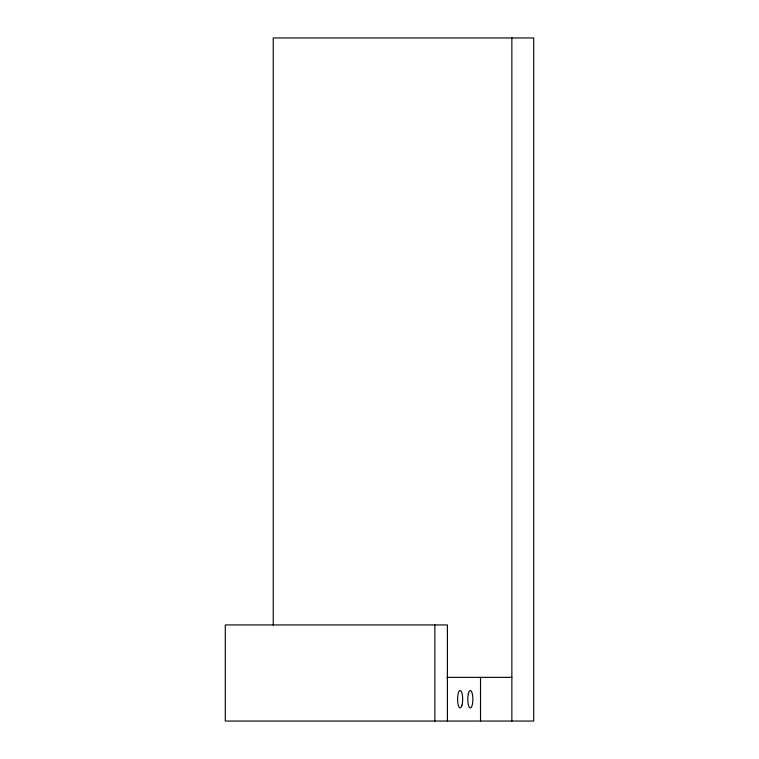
<?xml version="1.0" encoding="UTF-8"?>
<svg xmlns="http://www.w3.org/2000/svg" width="759" height="759" viewBox="0 0 759 759"><rect width="100%" height="100%" fill="white"/><g stroke="black" fill="none" stroke-linecap="round" stroke-linejoin="round"><path stroke-width="1.14" d="M446.89 677.36L511.86 677.36M511.86 37.95L511.86 721.05M480.513 677.36L480.513 721.05M447.393 721.05L447.393 624.932L225.29 624.932L225.29 721.05L533.71 721.05L533.71 37.95L273.249 37.95L273.249 625.264M434.86 624.932L434.86 721.05M461.984 705.206A8.738 2.552 -90 0 0 460.722 690.709A8.738 2.552 -90 0 0 457.696 701.696A8.738 2.552 -90 0 0 461.984 705.206M468.35 693.688A8.738 2.552 90 0 0 469.916 707.834A8.738 2.552 90 0 0 472.705 696.098A8.738 2.552 90 0 0 468.35 693.688"/></g></svg>
